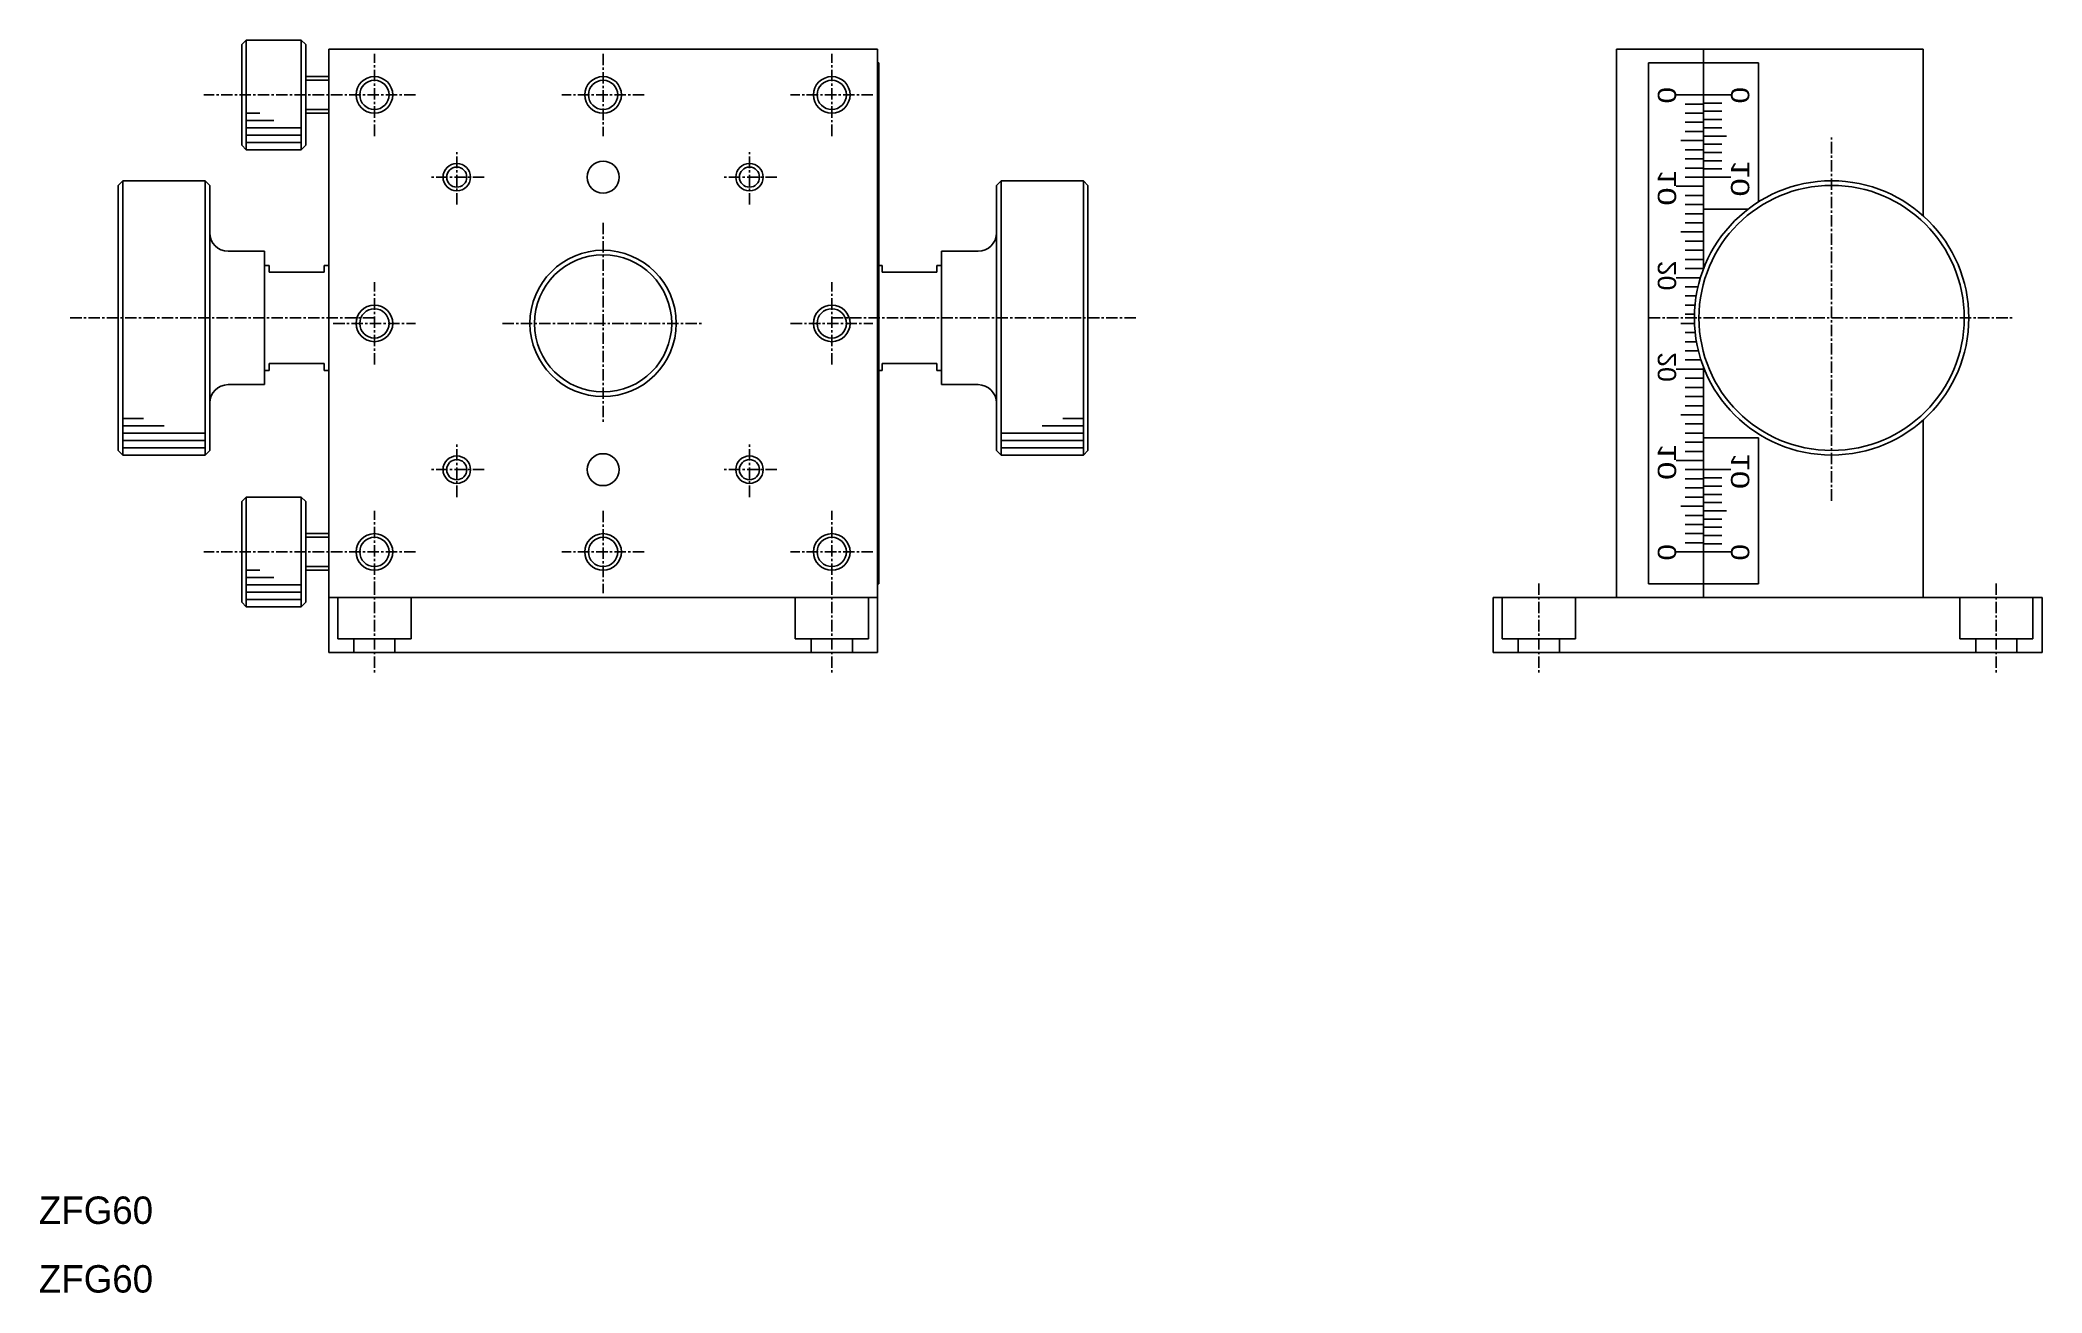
# Model space of a CAD drawing. Extents: x 57 to 276, y 7 to 144.
import ezdxf

# ---------------------------------------------------------------- set-up
doc = ezdxf.new("R2010")
doc.units = 0
doc.linetypes.add('CENTER', pattern=[2, 1.25, -0.25, 0.25, -0.25])
doc.layers.get('0').update_dxf_attribs({"linetype": 'CONTINUOUS'})
for name, color, linetype in [('001', 7, 'CONTINUOUS'), ('006', 7, 'CONTINUOUS'), ('CENTER', 1, 'CENTER')]:
    doc.layers.add(name, color=color, linetype=linetype)

msp = doc.modelspace()

# ---------------------------------------------------------------- linework, layer by layer
at = {"color": 7, "linetype": 'CONTINUOUS'}
for p, q in [((79.37, 143.41), (79.87, 143.91)), ((79.37, 132.41), (79.37, 143.41)), ((85.87, 143.91), (79.87, 143.91)), ((85.87, 143.91), (86.37, 143.41)), ((86.37, 132.41), (86.37, 143.41)), ((88.88, 142.91), (88.88, 82.91)), ((88.88, 142.91), (148.88, 142.91)), ((148.88, 82.91), (148.88, 142.91)), ((149.03, 141.41), (148.88, 141.41)), ((149.03, 141.41), (149.03, 84.41)), ((88.88, 139.91), (86.37, 139.91)), ((88.88, 135.91), (86.37, 135.91)), ((79.87, 131.91), (79.37, 132.41)), ((79.87, 131.91), (85.87, 131.91)), ((86.37, 132.41), (85.87, 131.91)), ((65.88, 128.01), (66.38, 128.51)), ((65.88, 99.01), (65.88, 128.01)), ((75.38, 128.51), (66.38, 128.51)), ((75.38, 128.51), (75.88, 128.01)), ((75.88, 99.01), (75.88, 128.01)), ((162.38, 128.51), (161.88, 128.01)), ((161.88, 99.01), (161.88, 128.01)), ((162.38, 128.51), (171.38, 128.51)), ((171.88, 128.01), (171.38, 128.51)), ((171.88, 99.01), (171.88, 128.01)), ((77.88, 120.81), (81.88, 120.81)), ((81.88, 106.21), (81.88, 120.81)), ((155.88, 106.21), (155.88, 120.81)), ((159.88, 120.81), (155.88, 120.81)), ((81.88, 119.26), (82.38, 119.26)), ((82.38, 118.51), (82.38, 119.26)), ((82.38, 118.51), (88.38, 118.51)), ((88.38, 118.51), (88.38, 119.26)), ((88.38, 119.26), (88.88, 119.26)), ((149.38, 119.26), (149.03, 119.26)), ((149.38, 118.51), (149.38, 119.26)), ((155.38, 118.51), (149.38, 118.51)), ((155.38, 118.51), (155.38, 119.26)), ((155.88, 119.26), (155.38, 119.26)), ((81.88, 107.76), (82.38, 107.76)), ((82.38, 108.51), (88.38, 108.51)), ((82.38, 108.51), (82.38, 107.76)), ((88.38, 108.51), (88.38, 107.76)), ((88.38, 107.76), (88.88, 107.76)), ((149.38, 107.76), (149.03, 107.76)), ((155.38, 108.51), (149.38, 108.51)), ((149.38, 108.51), (149.38, 107.76)), ((155.38, 108.51), (155.38, 107.76)), ((155.88, 107.76), (155.38, 107.76)), ((77.88, 106.21), (81.88, 106.21)), ((159.88, 106.21), (155.88, 106.21)), ((66.38, 98.51), (65.88, 99.01)), ((66.38, 98.51), (75.38, 98.51)), ((75.88, 99.01), (75.38, 98.51)), ((161.88, 99.01), (162.38, 98.51)), ((171.38, 98.51), (162.38, 98.51)), ((171.38, 98.51), (171.88, 99.01)), ((79.37, 93.41), (79.87, 93.91)), ((79.37, 82.41), (79.37, 93.41)), ((85.87, 93.91), (79.87, 93.91)), ((85.87, 93.91), (86.37, 93.41)), ((86.37, 82.41), (86.37, 93.41)), ((88.88, 89.91), (86.37, 89.91)), ((88.88, 85.91), (86.37, 85.91)), ((149.03, 84.41), (148.88, 84.41)), ((79.87, 81.91), (79.37, 82.41)), ((79.87, 81.91), (85.87, 81.91)), ((86.37, 82.41), (85.87, 81.91)), ((88.88, 82.91), (148.88, 82.91))]:
    msp.add_line(p, q, dxfattribs=at)
at = {"color": 3, "linetype": 'CONTINUOUS'}
for p, q in [((79.87, 143.91), (79.87, 131.91)), ((85.87, 131.91), (85.87, 143.91)), ((88.88, 139.51), (86.37, 139.51)), ((236.18, 137.91), (239.18, 137.91)), ((242.18, 137.91), (239.18, 137.91)), ((79.87, 135.91), (81.37, 135.91)), ((88.88, 136.31), (86.37, 136.31)), ((237.18, 136.91), (239.18, 136.91)), ((237.18, 135.91), (239.18, 135.91)), ((241.18, 137.01), (239.18, 137.01)), ((241.18, 136.11), (239.18, 136.11)), ((79.87, 135.11), (82.87, 135.11)), ((79.87, 134.31), (85.87, 134.31)), ((79.87, 133.51), (85.87, 133.51)), ((237.18, 134.91), (239.18, 134.91)), ((237.18, 133.91), (239.18, 133.91)), ((241.18, 135.21), (239.18, 135.21)), ((241.18, 134.31), (239.18, 134.31)), ((79.87, 132.71), (85.87, 132.71)), ((236.68, 132.91), (239.18, 132.91)), ((237.18, 131.91), (239.18, 131.91)), ((241.68, 133.41), (239.18, 133.41)), ((241.18, 132.51), (239.18, 132.51)), ((241.18, 131.61), (239.18, 131.61)), ((237.18, 130.91), (239.18, 130.91)), ((237.18, 129.91), (239.18, 129.91)), ((241.18, 130.71), (239.18, 130.71)), ((241.18, 129.81), (239.18, 129.81)), ((66.38, 128.51), (66.38, 98.51)), ((75.38, 98.51), (75.38, 128.51)), ((162.38, 98.51), (162.38, 128.51)), ((171.38, 128.51), (171.38, 98.51)), ((236.18, 127.91), (239.18, 127.91)), ((237.18, 128.91), (239.18, 128.91)), ((242.18, 128.91), (239.18, 128.91)), ((237.18, 126.91), (239.18, 126.91)), ((237.18, 125.91), (239.18, 125.91)), ((237.18, 124.91), (239.18, 124.91)), ((236.68, 122.91), (239.18, 122.91)), ((237.18, 123.91), (239.18, 123.91)), ((237.18, 121.91), (239.18, 121.91)), ((237.18, 120.91), (239.18, 120.91)), ((237.18, 119.91), (239.18, 119.91)), ((237.18, 118.91), (239.18, 118.91)), ((236.18, 117.91), (238.83, 117.91)), ((237.18, 116.91), (238.57, 116.91)), ((237.18, 115.91), (238.37, 115.91)), ((237.18, 114.91), (238.24, 114.91)), ((237.18, 113.91), (238.18, 113.91)), ((236.68, 112.91), (238.19, 112.91)), ((237.18, 111.91), (238.26, 111.91)), ((237.18, 110.91), (238.4, 110.91)), ((237.18, 109.91), (238.61, 109.91)), ((236.18, 107.91), (239.18, 107.91)), ((237.18, 108.91), (238.9, 108.91)), ((237.18, 106.91), (239.18, 106.91)), ((237.18, 105.91), (239.18, 105.91)), ((236.68, 102.91), (239.18, 102.91)), ((237.18, 104.91), (239.18, 104.91)), ((237.18, 103.91), (239.18, 103.91)), ((66.38, 102.51), (68.63, 102.51)), ((66.38, 101.71), (70.88, 101.71)), ((66.38, 100.91), (75.38, 100.91)), ((171.38, 100.91), (162.38, 100.91)), ((171.38, 101.71), (166.88, 101.71)), ((171.38, 102.51), (169.13, 102.51)), ((237.18, 101.91), (239.18, 101.91)), ((237.18, 100.91), (239.18, 100.91)), ((66.38, 100.11), (75.38, 100.11)), ((66.38, 99.31), (75.38, 99.31)), ((171.38, 100.11), (162.38, 100.11)), ((171.38, 99.31), (162.38, 99.31)), ((237.18, 99.91), (239.18, 99.91)), ((237.18, 98.91), (239.18, 98.91)), ((236.18, 97.91), (239.18, 97.91)), ((237.18, 96.91), (239.18, 96.91)), ((242.18, 96.91), (239.18, 96.91)), ((237.18, 95.91), (239.18, 95.91)), ((237.18, 94.91), (239.18, 94.91)), ((241.18, 96.01), (239.18, 96.01)), ((241.18, 95.11), (239.18, 95.11)), ((241.18, 94.21), (239.18, 94.21)), ((79.87, 93.91), (79.87, 81.91)), ((85.87, 81.91), (85.87, 93.91)), ((236.68, 92.91), (239.18, 92.91)), ((237.18, 93.91), (239.18, 93.91)), ((241.18, 93.31), (239.18, 93.31)), ((241.68, 92.41), (239.18, 92.41)), ((237.18, 91.91), (239.18, 91.91)), ((237.18, 90.91), (239.18, 90.91)), ((237.18, 89.91), (239.18, 89.91)), ((241.18, 91.51), (239.18, 91.51)), ((241.18, 90.61), (239.18, 90.61)), ((88.88, 89.51), (86.37, 89.51)), ((236.18, 87.91), (239.18, 87.91)), ((237.18, 88.91), (239.18, 88.91)), ((241.18, 89.71), (239.18, 89.71)), ((241.18, 88.81), (239.18, 88.81)), ((242.18, 87.91), (239.18, 87.91)), ((79.87, 85.91), (81.37, 85.91)), ((88.88, 86.31), (86.37, 86.31)), ((79.87, 85.11), (82.87, 85.11)), ((79.87, 84.31), (85.87, 84.31)), ((79.87, 83.51), (85.87, 83.51)), ((79.87, 82.71), (85.87, 82.71)), ((89.88, 82.91), (89.88, 78.41)), ((97.88, 82.91), (97.88, 78.41)), ((139.88, 82.91), (139.88, 78.41)), ((147.88, 82.91), (147.88, 78.41)), ((217.18, 82.91), (217.18, 78.41)), ((225.18, 82.91), (225.18, 78.41)), ((267.18, 82.91), (267.18, 78.41)), ((275.18, 82.91), (275.18, 78.41)), ((89.88, 78.41), (97.88, 78.41)), ((91.63, 78.41), (91.63, 76.91)), ((96.13, 78.41), (96.13, 76.91)), ((139.88, 78.41), (147.88, 78.41)), ((141.63, 78.41), (141.63, 76.91)), ((146.13, 78.41), (146.13, 76.91)), ((217.18, 78.41), (225.18, 78.41)), ((218.93, 78.41), (218.93, 76.91)), ((223.43, 78.41), (223.43, 76.91)), ((267.18, 78.41), (275.18, 78.41)), ((268.93, 78.41), (268.93, 76.91)), ((273.43, 78.41), (273.43, 76.91))]:
    msp.add_line(p, q, dxfattribs=at)
for centre, radius in [((93.88, 137.91), 2), ((118.88, 137.91), 2), ((143.88, 137.91), 2), ((102.88, 128.91), 1.5), ((134.88, 128.91), 1.5), ((253.18, 113.51), 14.5), ((118.88, 112.91), 8), ((93.88, 112.91), 2), ((143.88, 112.91), 2), ((102.88, 96.91), 1.5), ((134.88, 96.91), 1.5), ((93.88, 87.91), 2), ((118.88, 87.91), 2), ((143.88, 87.91), 2)]:
    msp.add_circle(centre, radius, dxfattribs=at)
at = {"color": 7, "linetype": 'CONTINUOUS'}
for centre, radius in [((93.88, 137.91), 1.6), ((118.88, 137.91), 1.6), ((143.88, 137.91), 1.6), ((102.88, 128.91), 1.1), ((118.88, 128.91), 1.75), ((134.88, 128.91), 1.1), ((118.88, 112.91), 7.5), ((93.88, 112.91), 1.6), ((143.88, 112.91), 1.6), ((118.88, 96.91), 1.75), ((102.88, 96.91), 1.1), ((134.88, 96.91), 1.1), ((93.88, 87.91), 1.6), ((118.88, 87.91), 1.6), ((143.88, 87.91), 1.6)]:
    msp.add_circle(centre, radius, dxfattribs=at)
for centre, start, end in [((77.88, 122.81), 180, 270), ((159.88, 122.81), 270, 0), ((77.88, 104.21), 90, 180), ((159.88, 104.21), 0, 90)]:
    msp.add_arc(centre, 2, start, end, dxfattribs=at)
at = {"layer": '001'}
for p, q in [((88.88, 76.91), (88.88, 142.91)), ((148.88, 76.91), (148.88, 142.91)), ((276.18, 82.91), (216.18, 82.91)), ((216.18, 82.91), (216.18, 76.91)), ((276.18, 82.91), (276.18, 76.91)), ((88.88, 76.91), (148.88, 76.91)), ((276.18, 76.91), (216.18, 76.91))]:
    msp.add_line(p, q, dxfattribs=at)
at = {"layer": '006'}
for p, q in [((229.68, 82.91), (229.68, 142.91)), ((229.68, 142.91), (263.18, 142.91)), ((239.18, 142.91), (239.18, 118.9)), ((263.18, 142.91), (263.18, 124.69)), ((233.18, 84.41), (233.18, 141.41)), ((245.18, 141.41), (233.18, 141.41)), ((245.18, 141.41), (245.18, 126.2)), ((244.04, 125.41), (239.18, 125.41)), ((239.18, 108.13), (239.18, 82.91)), ((263.18, 82.91), (263.18, 102.33)), ((245.18, 100.41), (239.18, 100.41)), ((245.18, 100.41), (245.18, 84.41)), ((233.18, 84.41), (245.18, 84.41)), ((263.18, 82.91), (229.68, 82.91))]:
    msp.add_line(p, q, dxfattribs=at)
msp.add_circle((253.18, 113.51), 15, dxfattribs=at)
at = {"layer": 'CENTER', "color": 1, "linetype": 'CENTER'}
for p, q in [((93.88, 133.41), (93.88, 142.41)), ((118.88, 142.41), (118.88, 133.41)), ((143.88, 133.41), (143.88, 142.41)), ((98.38, 137.91), (75.25, 137.91)), ((123.38, 137.91), (114.38, 137.91)), ((148.38, 137.91), (139.38, 137.91)), ((253.18, 93.51), (253.18, 133.51)), ((102.88, 125.91), (102.88, 131.91)), ((134.88, 125.91), (134.88, 131.91)), ((105.88, 128.91), (99.88, 128.91)), ((137.88, 128.91), (131.88, 128.91)), ((118.88, 123.91), (118.88, 101.91)), ((93.88, 108.41), (93.88, 117.41)), ((143.88, 108.41), (143.88, 117.41)), ((93.88, 113.51), (60.58, 113.51)), ((89.38, 112.91), (98.38, 112.91)), ((107.88, 112.91), (129.88, 112.91)), ((139.38, 112.91), (148.38, 112.91)), ((143.88, 113.51), (177.18, 113.51)), ((233.18, 113.51), (273.18, 113.51)), ((102.88, 93.91), (102.88, 99.91)), ((134.88, 93.91), (134.88, 99.91)), ((105.88, 96.91), (99.88, 96.91)), ((137.88, 96.91), (131.88, 96.91)), ((93.88, 83.41), (93.88, 92.41)), ((118.88, 92.41), (118.88, 83.41)), ((143.88, 83.41), (143.88, 92.41)), ((98.38, 87.91), (75.25, 87.91)), ((123.38, 87.91), (114.38, 87.91)), ((148.38, 87.91), (139.38, 87.91)), ((93.88, 84.47), (93.88, 74.57)), ((143.88, 84.47), (143.88, 74.57)), ((221.18, 84.47), (221.18, 74.57)), ((271.18, 84.47), (271.18, 74.57))]:
    msp.add_line(p, q, dxfattribs=at)

# ---------------------------------------------------------------- texts
at = {"color": 7, "linetype": 'CONTINUOUS', "text_generation_flag": 2}
for s, width, p in [('0', 1.2, (236.18, 138.76)), ('0', 1.2, (244.18, 138.76)), ('10', 1.333333, (236.18, 129.76)), ('10', 1.333333, (244.18, 130.76)), ('20', 1.090909, (236.18, 119.76)), ('20', 1.090909, (236.18, 109.76)), ('10', 1.333333, (236.18, 99.76)), ('10', 1.333333, (244.18, 98.76)), ('0', 1.2, (236.18, 88.76)), ('0', 1.2, (244.18, 88.76))]:
    msp.add_text(s, height=2, rotation=90, dxfattribs=dict(at, width=width)).set_placement(p)
at = {"color": 7, "linetype": 'CONTINUOUS'}
for p in [(57.2, 14.4), (57.2, 6.89)]:
    msp.add_text('ZFG60', height=3, dxfattribs=at).set_placement(p)

doc.saveas('drawing.dxf')
